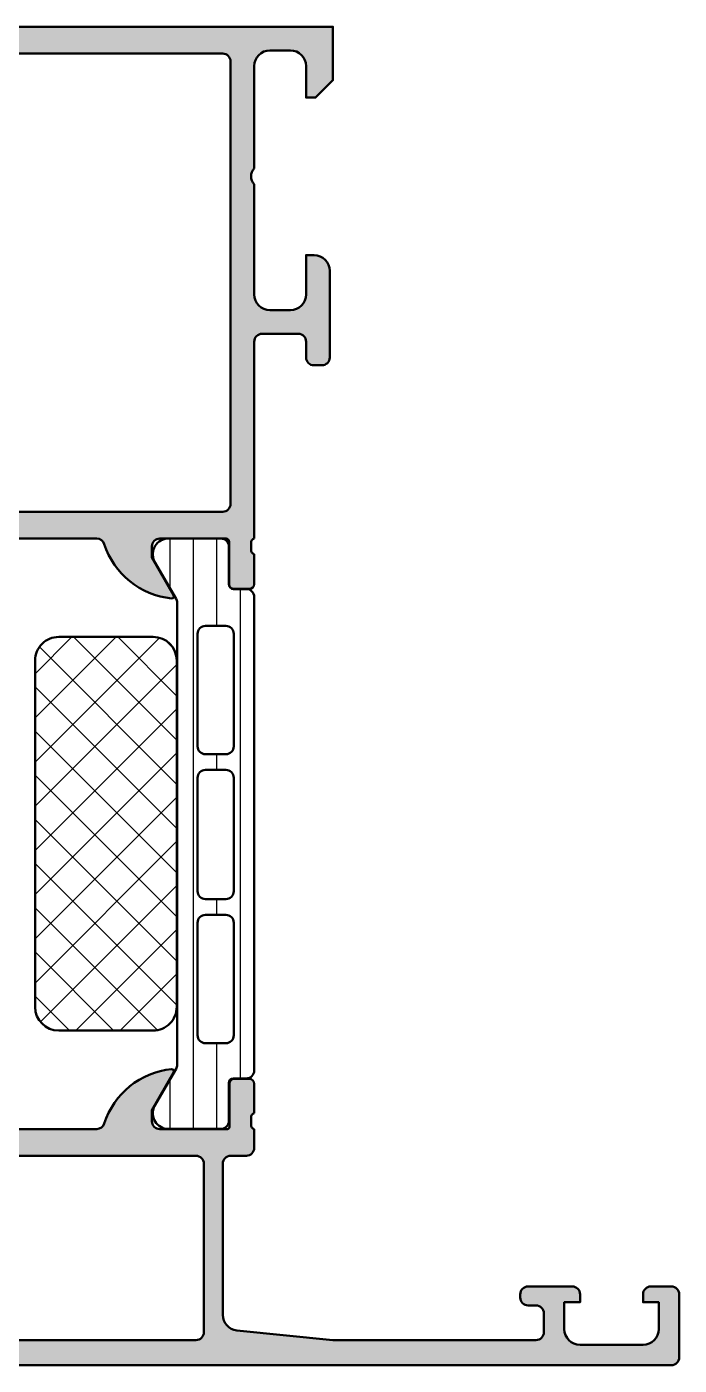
# Model space of a CAD drawing. Extents: x -20.8 to 68, y 0 to 85.
# Drawn here: x 26.6 to 68, y 0 to 85 of the extents above; entities that cross this region are included whole.
import ezdxf

# ---------------------------------------------------------------- set-up
doc = ezdxf.new("R2010")
doc.units = 0
for name, color, linetype, lineweight in [('0S-Alu contour', 7, 'Continuous', 50), ('0S-Alu hatch', 252, 'Continuous', 25), ('0S-Plastic contour', 254, 'Continuous', 50), ('0S-Plastic hatch', 253, 'Continuous', 25), ('0S-PT contour', 91, 'Continuous', 50), ('0S-PT hatch', 103, 'Continuous', 25)]:
    doc.layers.add(name, color=color, linetype=linetype, lineweight=lineweight)

# ---------------------------------------------------------------- blocks, each defined once
blk = doc.blocks.new('485150__782C29A0_D7C9_4918_8543_CEA2837E375F_')
at = {"layer": '0S-Alu hatch'}
h = blk.add_hatch(color=256, dxfattribs=at)
edge = h.paths.add_edge_path()
edge.add_line((-15.60000000000002, 76.00000000000003), (-14.80000000000002, 76.00000000000003))
edge.add_arc((-14.80000000000002, 76.50000000000001), 0.4999999999999858, 270, 360)
edge.add_line((-14.30000000000004, 76.50000000000003), (-14.30000000000004, 78.50000000000001))
edge.add_ellipse((-13.80000000000004, 78.50000000000003), major_axis=(-0.5, 0), ratio=1, start_angle=270, end_angle=360, ccw=False)
edge.add_line((-13.80000000000004, 79.00000000000003), (-13.30000000000002, 79.00000000000003))
edge.add_arc((-13.30000000000002, 79.50000000000001), 0.5, 270, 360)
edge.add_line((-12.80000000000002, 79.50000000000001), (-12.80000000000002, 82.00000000000001))
edge.add_ellipse((-12.30000000000002, 82.00000000000001), major_axis=(-0.5, 0), ratio=1, start_angle=270, end_angle=360, ccw=False)
edge.add_line((-12.30000000000002, 82.50000000000003), (-9.600000000000023, 82.50000000000001))
edge.add_ellipse((-9.600000000000023, 82.00000000000001), major_axis=(-0.5, 0), ratio=1, start_angle=180, end_angle=270, ccw=False)
edge.add_line((-9.100000000000023, 82.00000000000001), (-9.100000000000023, 67.50000000000003))
edge.add_ellipse((-9.625000000000028, 67.00000000000001), major_axis=(-0.7250000000000041, 0), ratio=1, start_angle=136.3971810272968, end_angle=223.6028189727033, ccw=False)
edge.add_line((-9.100000000000023, 66.50000000000003), (-9.100000000000035, 55.50000000000001))
edge.add_ellipse((-9.600000000000035, 55.50000000000002), major_axis=(-0.5, 0), ratio=1, start_angle=90.00000000000159, end_angle=180, ccw=False)
edge.add_line((-9.600000000000023, 55.00000000000002), (-13.80000000000004, 55.00000000000002))
edge.add_ellipse((-13.80000000000004, 55.50000000000002), major_axis=(-0.5, 0), ratio=1, start_angle=0, end_angle=90, ccw=False)
edge.add_line((-14.30000000000004, 55.50000000000002), (-14.30000000000004, 57.50000000000003))
edge.add_arc((-14.80000000000002, 57.50000000000003), 0.5, 0, 90)
edge.add_line((-14.80000000000002, 58.00000000000003), (-15.60000000000002, 58.00000000000002))
edge.add_arc((-15.60000000000002, 57.50000000000002), 0.5, 90, 180)
edge.add_line((-16.10000000000002, 57.50000000000002), (-16.10000000000002, 53.70000000000001))
edge.add_arc((-15.60000000000002, 53.70000000000001), 0.5, 180, 270)
edge.add_line((-15.60000000000002, 53.20000000000002), (-2.500000000000014, 53.20000000000002))
edge.add_ellipse((-2.500000000000014, 52.70000000000002), major_axis=(-0.5, 0), ratio=1, start_angle=180, end_angle=270, ccw=False)
edge.add_line((-2.000000000000014, 52.70000000000002), (-2.000000000000014, 52.50000000000002))
edge.add_ellipse((-2.100000000000022, 52.21715728752541), major_axis=(-0.2999999999999956, 0), ratio=1, start_angle=180, end_angle=250.52877936550732, ccw=False)
edge.add_line((-1.800000000000025, 52.21715728752541), (-1.800000000000025, 51.78284271247465))
edge.add_ellipse((-2.100000000000022, 51.78284271247465), major_axis=(-0.2999999999999971, 0), ratio=1, start_angle=109.4712206344897, end_angle=180, ccw=False)
edge.add_line((-2.000000000000028, 51.50000000000003), (-2.000000000000028, 49.60000000000007))
edge.add_arc((-1.699999999999988, 49.60000000000007), 0.3000000000000398, 180, 270)
edge.add_line((-1.699999999999988, 49.30000000000003), (-0.7100000000000648, 49.30000000000003))
edge.add_arc((-0.7100000000000648, 49.60000000000007), 0.3000000000000398, 270, 360)
edge.add_line((-0.410000000000025, 49.60000000000007), (-0.410000000000025, 52.30000000000003))
edge.add_ellipse((-0.2100000000000222, 52.30000000000003), major_axis=(-0.2000000000000028, 0), ratio=1, start_angle=270, end_angle=360, ccw=False)
edge.add_line((-0.2100000000000222, 52.50000000000003), (3.999999999999971, 52.50000000000002))
edge.add_ellipse((3.999999999999971, 52.00000000000002), major_axis=(-0.4999999999999929, 0), ratio=1, start_angle=180, end_angle=270, ccw=False)
edge.add_line((4.499999999999964, 52.00000000000002), (4.499999999999971, 51.30000000000002))
edge.add_line((4.499999999999971, 51.30000000000002), (3.118504542377607, 48.90717967697247))
edge.add_arc((3.238119784648262, 48.83811978464832), 0.1381197846482912, 149.9999999999988, 275.6225775507957)
edge.add_arc((2.761776758826158, 53.67660886184784), 5.000000000000007, 275.6225775507937, 342.2515836439299)
edge.add_ellipse((7.999999999999971, 52.00000000000002), major_axis=(-0.4999999999999993, 0), ratio=1, start_angle=270, end_angle=342.2515836439297, ccw=False)
edge.add_line((7.999999999999971, 52.50000000000003), (30.99999999999998, 52.50000000000002))
edge.add_ellipse((30.99999999999997, 52.00000000000002), major_axis=(-0.5, 0), ratio=1, start_angle=197.7484163560695, end_angle=269.9999999999992, ccw=False)
edge.add_arc((36.23822324117377, 53.67660886184783), 4.999999999999998, 197.7484163560702, 264.3774224492066)
edge.add_arc((35.76188021535168, 48.83811978464832), 0.1381197846482954, 264.3774224492046, 390.0000000000023)
edge.add_line((35.88149545762234, 48.90717967697248), (34.49999999999998, 51.30000000000002))
edge.add_line((34.49999999999998, 51.30000000000002), (34.49999999999997, 52.00000000000002))
edge.add_ellipse((34.99999999999997, 52.00000000000002), major_axis=(-0.5, 0), ratio=1, start_angle=269.9999999999992, end_angle=360, ccw=False)
edge.add_line((34.99999999999998, 52.50000000000002), (39.20999999999997, 52.50000000000003))
edge.add_ellipse((39.20999999999997, 52.30000000000003), major_axis=(-0.2000000000000028, 0), ratio=1, start_angle=180, end_angle=269.99999999999795, ccw=False)
edge.add_line((39.40999999999997, 52.30000000000003), (39.40999999999998, 49.60000000000007))
edge.add_arc((39.71000000000001, 49.60000000000007), 0.3000000000000327, 180, 270.0000000000013)
edge.add_line((39.71000000000002, 49.30000000000003), (40.69999999999993, 49.30000000000003))
edge.add_arc((40.69999999999993, 49.60000000000007), 0.3000000000000398, 270, 360)
edge.add_line((40.99999999999996, 49.60000000000007), (40.99999999999996, 51.50000000000003))
edge.add_ellipse((41.09999999999997, 51.78284271247465), major_axis=(-0.2999999999999999, 0), ratio=1, start_angle=0, end_angle=70.52877936550908, ccw=False)
edge.add_line((40.79999999999997, 51.78284271247465), (40.79999999999997, 52.21715728752541))
edge.add_ellipse((41.09999999999996, 52.2171572875254), major_axis=(-0.2999999999999936, 0), ratio=1, start_angle=289.4712206344902, end_angle=360, ccw=False)
edge.add_line((40.99999999999996, 52.50000000000001), (40.99999999999996, 65.00000000000003))
edge.add_ellipse((41.49999999999997, 65.00000000000003), major_axis=(-0.5, 0), ratio=1, start_angle=270, end_angle=360, ccw=False)
edge.add_line((41.49999999999997, 65.50000000000003), (43.79999999999997, 65.50000000000003))
edge.add_ellipse((43.79999999999997, 65.00000000000003), major_axis=(-0.5, 0), ratio=1, start_angle=180, end_angle=270, ccw=False)
edge.add_line((44.29999999999997, 65.00000000000003), (44.29999999999997, 64.00000000000003))
edge.add_arc((44.79999999999996, 64.00000000000003), 0.5, 180, 270)
edge.add_line((44.79999999999996, 63.50000000000003), (45.29999999999996, 63.50000000000003))
edge.add_arc((45.29999999999996, 64.00000000000003), 0.5, 270, 360)
edge.add_line((45.79999999999997, 64.00000000000003), (45.79999999999997, 69.50000000000001))
edge.add_arc((44.79999999999996, 69.50000000000001), 1.000000000000003, 0, 90)
edge.add_line((44.79999999999996, 70.50000000000003), (44.29999999999997, 70.50000000000003))
edge.add_line((44.29999999999997, 70.50000000000003), (44.29999999999997, 68.00000000000003))
edge.add_ellipse((43.29999999999997, 68.00000000000003), major_axis=(-1.000000000000003, 0), ratio=1, start_angle=90, end_angle=180, ccw=False)
edge.add_line((43.29999999999997, 67.00000000000001), (41.99999999999997, 67.00000000000001))
edge.add_ellipse((41.99999999999997, 68.00000000000003), major_axis=(-1, 0), ratio=1, start_angle=0, end_angle=90, ccw=False)
edge.add_line((40.99999999999996, 68.00000000000003), (40.99999999999996, 75.00000000000003))
edge.add_ellipse((41.52499999999998, 75.50000000000003), major_axis=(-0.7250000000000014, 0), ratio=1, start_angle=-43.60281897270329, end_angle=43.60281897270329, ccw=False)
edge.add_line((40.99999999999996, 76.00000000000003), (40.99999999999996, 82.50000000000003))
edge.add_ellipse((41.99999999999997, 82.50000000000003), major_axis=(-1, 0), ratio=1, start_angle=270, end_angle=360, ccw=False)
edge.add_line((41.99999999999997, 83.50000000000003), (43.29999999999997, 83.50000000000003))
edge.add_ellipse((43.29999999999997, 82.50000000000003), major_axis=(-1, 0), ratio=1, start_angle=180, end_angle=270, ccw=False)
edge.add_line((44.29999999999997, 82.50000000000003), (44.29999999999997, 80.50000000000001))
edge.add_line((44.29999999999997, 80.50000000000001), (44.89999999999997, 80.50000000000001))
edge.add_line((44.89999999999997, 80.50000000000001), (45.99999999999996, 81.60000000000004))
edge.add_line((45.99999999999996, 81.60000000000004), (45.99999999999996, 85.00000000000003))
edge.add_line((45.99999999999996, 85.00000000000003), (-20.30000000000002, 85.00000000000003))
edge.add_arc((-20.30000000000002, 84.50000000000001), 0.5, 90, 180)
edge.add_line((-20.80000000000003, 84.50000000000001), (-20.80000000000003, 83.50000000000001))
edge.add_arc((-20.30000000000001, 83.50000000000003), 0.5, 180, 270)
edge.add_line((-20.30000000000001, 83.00000000000001), (-15.30000000000002, 83.00000000000001))
edge.add_ellipse((-15.30000000000002, 82.50000000000001), major_axis=(-0.5, 0), ratio=1, start_angle=180, end_angle=270, ccw=False)
edge.add_line((-14.80000000000002, 82.50000000000001), (-14.80000000000004, 82.00000000000001))
edge.add_ellipse((-15.30000000000004, 82.00000000000001), major_axis=(-0.5, 0), ratio=1, start_angle=90, end_angle=180, ccw=False)
edge.add_line((-15.30000000000004, 81.50000000000001), (-15.60000000000002, 81.50000000000001))
edge.add_arc((-15.60000000000002, 81.00000000000001), 0.5, 90, 180)
edge.add_line((-16.10000000000002, 81.00000000000001), (-16.10000000000002, 76.50000000000003))
edge.add_arc((-15.60000000000002, 76.50000000000003), 0.5, 180, 270)
edge = h.paths.add_edge_path()
edge.add_line((-1.400000000000019, 54.70000000000002), (-1.400000000000034, 82.80000000000003))
edge.add_ellipse((-0.9000000000000341, 82.80000000000003), major_axis=(-0.5, 0), ratio=1, start_angle=270, end_angle=360, ccw=False)
edge.add_line((-0.9000000000000341, 83.30000000000003), (38.99999999999997, 83.30000000000003))
edge.add_ellipse((38.99999999999997, 82.80000000000003), major_axis=(-0.5, 0), ratio=1, start_angle=180, end_angle=270, ccw=False)
edge.add_line((39.49999999999997, 82.80000000000003), (39.49999999999997, 54.70000000000003))
edge.add_ellipse((38.99999999999997, 54.70000000000003), major_axis=(-0.5, 0), ratio=1, start_angle=90, end_angle=180, ccw=False)
edge.add_line((38.99999999999997, 54.20000000000003), (-0.9000000000000341, 54.20000000000003))
edge.add_ellipse((-0.9000000000000341, 54.70000000000002), major_axis=(-0.4999999999999858, 0), ratio=1, start_angle=0, end_angle=90, ccw=False)
edge = h.paths.add_edge_path()
edge.add_ellipse((-6.600000000000022, 55.50000000000002), major_axis=(-0.5, 0), ratio=1, start_angle=0, end_angle=90, ccw=False)
edge.add_line((-7.100000000000022, 55.50000000000001), (-7.100000000000022, 82.00000000000001))
edge.add_ellipse((-6.600000000000022, 82.00000000000001), major_axis=(-0.5, 0), ratio=1, start_angle=270, end_angle=360, ccw=False)
edge.add_line((-6.600000000000022, 82.50000000000003), (-3.500000000000028, 82.50000000000003))
edge.add_ellipse((-3.500000000000028, 82.00000000000001), major_axis=(-0.5, 0), ratio=1, start_angle=180, end_angle=270, ccw=False)
edge.add_line((-3.000000000000028, 82.00000000000001), (-3.000000000000028, 67.50000000000003))
edge.add_ellipse((-3.525000000000019, 67.00000000000001), major_axis=(-0.7249999999999939, 0), ratio=1, start_angle=136.397181027296, end_angle=223.6028189727041, ccw=False)
edge.add_line((-3.000000000000028, 66.50000000000003), (-3.000000000000028, 55.50000000000003))
edge.add_ellipse((-3.500000000000028, 55.50000000000003), major_axis=(-0.5, 0), ratio=1, start_angle=90, end_angle=180, ccw=False)
edge.add_line((-3.500000000000028, 55.00000000000003), (-6.600000000000022, 55.00000000000002))
at = {"layer": '0S-Alu contour', "color": 7}
for points in [[(-20.80000000000003, 84.50000000000001), (-20.80000000000003, 83.50000000000001)], [(44.29999999999997, 82.50000000000003), (44.29999999999997, 80.50000000000001), (44.89999999999997, 80.50000000000001), (45.99999999999996, 81.60000000000004), (45.99999999999996, 85.00000000000003), (-20.30000000000002, 85.00000000000003)], [(41.99999999999997, 83.50000000000003), (43.29999999999997, 83.50000000000003)], [(-20.30000000000001, 83.00000000000001), (-15.30000000000002, 83.00000000000001)], [(-14.80000000000002, 82.50000000000001), (-14.80000000000004, 82.00000000000001)], [(-12.30000000000002, 82.50000000000003), (-9.600000000000023, 82.50000000000001)], [(-6.600000000000022, 82.50000000000003), (-3.500000000000028, 82.50000000000003)], [(-1.400000000000019, 54.70000000000002), (-1.400000000000034, 82.80000000000003)], [(-0.9000000000000341, 83.30000000000003), (38.99999999999997, 83.30000000000003)], [(39.49999999999997, 82.80000000000003), (39.49999999999997, 54.70000000000003)], [(40.99999999999996, 76.00000000000003), (40.99999999999996, 82.50000000000003)], [(-12.80000000000002, 79.50000000000001), (-12.80000000000002, 82.00000000000001)], [(-9.100000000000023, 82.00000000000001), (-9.100000000000023, 67.50000000000003)], [(-7.100000000000022, 55.50000000000001), (-7.100000000000022, 82.00000000000001)], [(-3.000000000000028, 82.00000000000001), (-3.000000000000028, 67.50000000000003)], [(-16.10000000000002, 81.00000000000001), (-16.10000000000002, 76.50000000000003)], [(-15.30000000000004, 81.50000000000001), (-15.60000000000002, 81.50000000000001)], [(-14.30000000000004, 76.50000000000003), (-14.30000000000004, 78.50000000000001)], [(-13.80000000000004, 79.00000000000003), (-13.30000000000002, 79.00000000000003)], [(-15.60000000000002, 76.00000000000003), (-14.80000000000002, 76.00000000000003)], [(40.99999999999996, 68.00000000000003), (40.99999999999996, 75.00000000000003)], [(44.79999999999996, 70.50000000000003), (44.29999999999997, 70.50000000000003), (44.29999999999997, 68.00000000000003)], [(45.79999999999997, 64.00000000000003), (45.79999999999997, 69.50000000000001)], [(-9.100000000000023, 66.50000000000003), (-9.100000000000035, 55.50000000000001)], [(-3.000000000000028, 66.50000000000003), (-3.000000000000028, 55.50000000000003)], [(43.29999999999997, 67.00000000000001), (41.99999999999997, 67.00000000000001)], [(41.49999999999997, 65.50000000000003), (43.79999999999997, 65.50000000000003)], [(40.99999999999996, 52.50000000000001), (40.99999999999996, 65.00000000000003)], [(44.29999999999997, 65.00000000000003), (44.29999999999997, 64.00000000000003)], [(44.79999999999996, 63.50000000000003), (45.29999999999996, 63.50000000000003)], [(-14.80000000000002, 58.00000000000003), (-15.60000000000002, 58.00000000000002)], [(-16.10000000000002, 57.50000000000002), (-16.10000000000002, 53.70000000000001)], [(-14.30000000000004, 55.50000000000002), (-14.30000000000004, 57.50000000000003)], [(-9.600000000000023, 55.00000000000002), (-13.80000000000004, 55.00000000000002)], [(-3.500000000000028, 55.00000000000003), (-6.600000000000022, 55.00000000000002)], [(38.99999999999997, 54.20000000000003), (-0.9000000000000341, 54.20000000000003)], [(-15.60000000000002, 53.20000000000002), (-2.500000000000014, 53.20000000000002)], [(-2.000000000000014, 52.70000000000002), (-2.000000000000014, 52.50000000000002)], [(-1.800000000000025, 52.21715728752541), (-1.800000000000025, 51.78284271247465)], [(-0.410000000000025, 49.60000000000007), (-0.410000000000025, 52.30000000000003)], [(-0.2100000000000222, 52.50000000000003), (3.999999999999971, 52.50000000000002)], [(4.499999999999964, 52.00000000000002), (4.499999999999971, 51.30000000000002), (3.118504542377607, 48.90717967697247)], [(7.999999999999971, 52.50000000000003), (30.99999999999998, 52.50000000000002)], [(35.88149545762234, 48.90717967697248), (34.49999999999998, 51.30000000000002), (34.49999999999997, 52.00000000000002)], [(34.99999999999998, 52.50000000000002), (39.20999999999997, 52.50000000000003)], [(39.40999999999997, 52.30000000000003), (39.40999999999998, 49.60000000000007)], [(40.79999999999997, 51.78284271247465), (40.79999999999997, 52.21715728752541)], [(-2.000000000000028, 51.50000000000003), (-2.000000000000028, 49.60000000000007)], [(40.99999999999996, 49.60000000000007), (40.99999999999996, 51.50000000000003)], [(-1.699999999999988, 49.30000000000003), (-0.7100000000000648, 49.30000000000003)], [(39.71000000000002, 49.30000000000003), (40.69999999999993, 49.30000000000003)]]:
    blk.add_lwpolyline(points, dxfattribs=at)
for centre, radius, start, end in [((-20.30000000000002, 84.50000000000001), 0.5, 90, 180), ((-20.30000000000001, 83.50000000000003), 0.5, 180, 270), ((-15.60000000000002, 81.00000000000001), 0.5, 90, 180), ((-13.30000000000002, 79.50000000000001), 0.5, 270, 0), ((-15.60000000000002, 76.50000000000003), 0.5, 180, 270), ((-14.80000000000002, 76.50000000000001), 0.4999999999999858, 270, 0), ((44.79999999999996, 69.50000000000001), 1.000000000000003, 0, 90), ((44.79999999999996, 64.00000000000003), 0.5, 180, 270), ((45.29999999999996, 64.00000000000003), 0.5, 270, 0), ((-15.60000000000002, 57.50000000000002), 0.5, 90, 180), ((-14.80000000000002, 57.50000000000003), 0.5, 0, 90), ((-15.60000000000002, 53.70000000000001), 0.5, 180, 270), ((2.761776758826158, 53.67660886184784), 5.000000000000007, 275.6225775507937, 342.2515836439299), ((36.23822324117377, 53.67660886184783), 4.999999999999998, 197.7484163560702, 264.3774224492066), ((-1.699999999999988, 49.60000000000007), 0.3000000000000398, 180, 270), ((-0.7100000000000648, 49.60000000000007), 0.3000000000000398, 270, 0), ((39.71000000000001, 49.60000000000007), 0.3000000000000327, 180, 270.0000000000013), ((40.69999999999993, 49.60000000000007), 0.3000000000000398, 270, 0), ((3.238119784648262, 48.83811978464832), 0.1381197846482912, 149.9999999999988, 275.6225775507957), ((35.76188021535168, 48.83811978464832), 0.1381197846482954, 264.3774224492046, 30.00000000000228)]:
    blk.add_arc(centre, radius, start, end, dxfattribs=at)
at = {"layer": '0S-Alu contour', "color": 7, "extrusion": (0, -1e-16, -1)}
for centre, radius, start, end in [((-41.99999999999997, 82.50000000000003), 1, 0, 90), ((-43.29999999999997, 82.50000000000003), 1, 90, 180), ((15.30000000000002, 82.50000000000001), 0.5, 90, 180), ((12.30000000000002, 82.00000000000001), 0.5, 0, 90), ((9.600000000000023, 82.00000000000001), 0.5, 90, 180), ((6.600000000000022, 82.00000000000001), 0.5, 0, 90), ((3.500000000000028, 82.00000000000001), 0.5, 90, 180), ((0.9000000000000341, 82.80000000000003), 0.5, 0, 90), ((-38.99999999999997, 82.80000000000003), 0.5, 90, 180), ((15.30000000000004, 82.00000000000001), 0.5, 180, 270), ((13.80000000000004, 78.50000000000003), 0.5, 0, 90), ((-41.52499999999998, 75.50000000000003), 0.7250000000000015, 316.3971810272967, 43.60281897270331), ((9.625000000000028, 67.00000000000001), 0.7250000000000041, 136.3971810272967, 223.6028189727033), ((3.525000000000019, 67.00000000000001), 0.7249999999999939, 136.3971810272959, 223.6028189727041), ((-41.99999999999997, 68.00000000000003), 1, 270, 0), ((-43.29999999999997, 68.00000000000003), 1.000000000000003, 180, 270), ((-41.49999999999997, 65.00000000000003), 0.5, 0, 90), ((-43.79999999999997, 65.00000000000003), 0.5, 90, 180), ((13.80000000000004, 55.50000000000002), 0.5, 270, 0), ((9.600000000000035, 55.50000000000002), 0.5, 180, 269.9999999999984), ((6.600000000000022, 55.50000000000002), 0.5, 270, 0), ((3.500000000000028, 55.50000000000003), 0.5, 180, 270), ((0.9000000000000341, 54.70000000000002), 0.4999999999999858, 270, 0), ((-38.99999999999997, 54.70000000000003), 0.5, 180, 270), ((2.500000000000014, 52.70000000000002), 0.5, 90, 180), ((2.100000000000022, 52.21715728752541), 0.2999999999999956, 109.4712206344927, 180), ((0.2100000000000222, 52.30000000000003), 0.2000000000000028, 0, 90), ((-3.999999999999971, 52.00000000000002), 0.4999999999999929, 90, 180), ((-7.999999999999971, 52.00000000000002), 0.4999999999999993, 17.74841635607033, 90), ((-30.99999999999997, 52.00000000000002), 0.5, 90.00000000000081, 162.2515836439305), ((-34.99999999999997, 52.00000000000002), 0.5, 0, 90.00000000000081), ((-39.20999999999997, 52.30000000000003), 0.2000000000000028, 90.00000000000205, 180), ((-41.09999999999996, 52.2171572875254), 0.2999999999999936, 0, 70.52877936550983), ((2.100000000000022, 51.78284271247465), 0.2999999999999971, 180, 250.5287793655103), ((-41.09999999999997, 51.78284271247465), 0.2999999999999999, 289.471220634491, 0)]:
    blk.add_arc(centre, radius, start, end, dxfattribs=at)
blk = doc.blocks.new('345350__D40F47E0_E52B_4D59_89A4_3CA17ADB5DE9_')
at = {"layer": '0S-Alu hatch'}
h = blk.add_hatch(color=256, dxfattribs=at)
edge = h.paths.add_edge_path()
edge.add_line((39.50030497740954, 13.29992253876117), (40.5, 13.29992253876117))
edge.add_arc((40.5, 13.79992253876117), 0.5, 270, 360)
edge.add_line((41.00000000000001, 13.79992253876117), (41, 15))
edge.add_ellipse((41.07883644654305, 15.26752059199312), major_axis=(-0.2788950563274395, 0), ratio=1, start_angle=-1.164589374096181, end_angle=73.58012358050678, ccw=False)
edge.add_line((40.79999899999999, 15.27318899999149), (40.79999899999999, 15.72678299999148))
edge.add_ellipse((41.07886709564316, 15.73244365946854), major_axis=(-0.2789255417371506, 0), ratio=1, start_angle=-73.57540544464638, end_angle=1.1628700728869035, ccw=False)
edge.add_line((41, 15.99998699999148), (41, 17.879998))
edge.add_arc((40.69999999999999, 17.879998), 0.3000000000000078, 0, 90)
edge.add_line((40.69999999999999, 18.17999800000001), (39.72002568095721, 18.179998))
edge.add_arc((39.72002568095721, 17.879998), 0.3000000000000007, 90, 180)
edge.add_line((39.42002568095721, 17.879998), (39.42002568095721, 15.11999999999999))
edge.add_ellipse((39.30002568095722, 15.11999999999999), major_axis=(-0.1199999999999939, 0), ratio=1, start_angle=89.9999999999967, end_angle=180, ccw=False)
edge.add_line((39.30002568095721, 15), (35.00000000000002, 15))
edge.add_ellipse((35.00000000000002, 15.5), major_axis=(-0.5, 0), ratio=1, start_angle=0, end_angle=90, ccw=False)
edge.add_line((34.50000000000001, 15.5), (34.49999999999999, 16.2))
edge.add_line((34.49999999999999, 16.2), (35.88149545762237, 18.59282032302755))
edge.add_arc((35.76188021535172, 18.6618802153517), 0.1381197846482894, 330.0000000000001, 455.6225775507986)
edge.add_arc((36.23822324117386, 13.82339113815207), 5.000000000000113, 95.622577550794, 162.2515836439304)
edge.add_ellipse((31.00000000000005, 15.49999999999988), major_axis=(-0.4999999999998849, 0), ratio=1, start_angle=89.99999999999511, end_angle=162.2515836439254, ccw=False)
edge.add_line((31.00000000000001, 15), (7.999999999999992, 15))
edge.add_ellipse((8.000000000000028, 15.49999999999984), major_axis=(-0.4999999999998437, 0), ratio=1, start_angle=17.748416356066116, end_angle=89.99999999999591, ccw=False)
edge.add_arc((2.761776758826187, 13.82339113815201), 5.000000000000197, 17.74841635607066, 84.37742244920675)
edge.add_arc((3.23811978464829, 18.66188021535171), 0.138119784648294, 84.37742244921073, 210.0000000000012)
edge.add_line((3.118504542377635, 18.59282032302757), (4.500000000000007, 16.19999999999999))
edge.add_line((4.500000000000007, 16.19999999999999), (4.5, 15.5))
edge.add_ellipse((4, 15.50000000000001), major_axis=(-0.5, 0), ratio=1, start_angle=90, end_angle=180, ccw=False)
edge.add_line((4, 15.00000000000001), (-0.3000256809571908, 15))
edge.add_ellipse((-0.3000256809571908, 15.12), major_axis=(-0.120000000000001, 0), ratio=1, start_angle=0, end_angle=90, ccw=False)
edge.add_line((-0.4200256809571954, 15.12), (-0.4200256809571954, 17.879998))
edge.add_arc((-0.7200256809572068, 17.87999799999999), 0.3000000000000114, 0, 90)
edge.add_line((-0.7200256809572068, 18.17999800000001), (-1.699999999999988, 18.179998))
edge.add_arc((-1.700000000000002, 17.87999800000001), 0.2999999999999936, 89.99999999999729, 180)
edge.add_line((-2, 17.87999800000001), (-1.999999999999985, 15.99998699999149))
edge.add_ellipse((-2.078867095643147, 15.73244365946855), major_axis=(-0.2789255417371474, 0), ratio=1, start_angle=178.8371299271133, end_angle=253.5754054446465, ccw=False)
edge.add_line((-1.799998999999985, 15.72678299999149), (-1.799998999999985, 15.2731889999915))
edge.add_ellipse((-2.078836446543036, 15.26752059199313), major_axis=(-0.2788950563274377, 0), ratio=1, start_angle=106.41987641949041, end_angle=181.1645893740969, ccw=False)
edge.add_line((-2, 15.00000000000001), (-2.299680908210589, 15))
edge.add_arc((-2.299680908210589, 14.5), 0.5000000000000036, 90, 180)
edge.add_line((-2.799680908210589, 14.5), (-2.799680908210589, 13.79992253876117))
edge.add_arc((-2.29956618973938, 13.80003725723238), 0.5001147316285183, 180.0131427528032, 269.9868572472035)
edge.add_line((-2.299680908210547, 13.29992253876117), (-1.499693115241839, 13.29992253876117))
edge.add_ellipse((-1.499443254268499, 12.80017239973451), major_axis=(-0.4997502014883713, 0), ratio=1, start_angle=179.9713537287386, end_angle=270.0286462712596, ccw=False)
edge.add_line((-0.9996931152418397, 12.79992253876115), (-0.9996931152418255, 7.400020671848328))
edge.add_ellipse((-1.499713436076874, 7.400040992683378), major_axis=(-0.500020321247968, 0), ratio=1, start_angle=90.00232850153338, end_angle=179.9976714983276, ccw=False)
edge.add_line((-1.499693115241825, 6.90002067184833), (-2.299680908210575, 6.900020671848325))
edge.add_arc((-2.299566189739365, 6.399905953377112), 0.5001147316285218, 90.01314275280141, 179.9868572471968)
edge.add_line((-2.799680908210575, 6.400020671848338), (-2.799680908210575, 5.999996257785828))
edge.add_arc((-2.299566189739365, 6.000110976257024), 0.5001147316285183, 180.0131427528032, 269.986857247197)
edge.add_line((-2.299680908210589, 5.499996257785815), (8.00027636718005, 5.499996257785825))
edge.add_ellipse((8.000276199942048, 4.999996090547827), major_axis=(-0.5000001672380266, 0), ratio=1, start_angle=180.0000191671709, end_angle=269.99998083594335, ccw=False)
edge.add_line((8.50027636718005, 4.999996257813003), (8.500276367180042, 1.499999953273801))
edge.add_line((8.500276367180042, 1.499999953273801), (7.500276367180042, 1.499999953273801))
edge.add_arc((7.500391085671957, 0.9998852347682088), 0.5001147316629067, 90.0131427551726, 179.9868504146385)
edge.add_line((7.000276367180042, 1.000000012878441), (7.000276367180042, 0.5000000128784468))
edge.add_arc((7.500391118378033, 0.5001147334620317), 0.5001147643557832, 180.0131429938963, 269.9798609896767)
edge.add_line((7.500215332023778, 1e-15), (67.5, 1e-16))
edge.add_arc((67.5, 0.5000000000000002), 0.5000000000000001, 270, 360)
edge.add_line((68, 0.5000000000000001), (68, 4.5))
edge.add_arc((67.5, 4.5), 0.5, 0, 90)
edge.add_line((67.5, 5), (66.19999999999999, 5))
edge.add_arc((66.19999999999999, 4.5), 0.5, 90, 180)
edge.add_line((65.69999999999999, 4.5), (65.69999999999999, 4))
edge.add_line((65.69999999999999, 4), (66.69999999999999, 4))
edge.add_line((66.69999999999999, 4), (66.69999999999996, 2.299999999999997))
edge.add_ellipse((65.69999999999996, 2.299999999999997), major_axis=(-1, 0), ratio=1, start_angle=90, end_angle=180, ccw=False)
edge.add_line((65.69999999999996, 1.299999999999997), (61.69999999999999, 1.299999999999982))
edge.add_ellipse((61.69999999999999, 2.299999999999982), major_axis=(-0.9999999999999992, 0), ratio=1, start_angle=0, end_angle=90, ccw=False)
edge.add_line((60.69999999999999, 2.299999999999982), (60.69999999999999, 4))
edge.add_line((60.69999999999999, 4), (61.69999999999999, 4))
edge.add_line((61.69999999999999, 4), (61.69999999999999, 4.499999999999984))
edge.add_arc((61.19999999999999, 4.5), 0.5000000000000009, 0, 90)
edge.add_line((61.19999999999999, 5), (58.4, 4.999999999999999))
edge.add_arc((58.4, 4.499999999999998), 0.5000000000000009, 90, 180)
edge.add_line((57.9, 4.499999999999998), (57.9, 4.299999999999982))
edge.add_arc((58.4, 4.299999999999982), 0.5, 180, 270)
edge.add_line((58.4, 3.799999999999982), (58.9, 3.799999999999982))
edge.add_ellipse((58.9, 3.299999999999982), major_axis=(-0.5, 0), ratio=1, start_angle=180, end_angle=270, ccw=False)
edge.add_line((59.40000000000001, 3.299999999999982), (59.39999999999997, 2.099999999999981))
edge.add_ellipse((58.89999999999997, 2.09999999999998), major_axis=(-0.5000000000000018, 0), ratio=1, start_angle=90, end_angle=180, ccw=False)
edge.add_line((58.89999999999997, 1.599999999999978), (45.9983668848607, 1.599999999999979))
edge.add_line((45.9983668848607, 1.599999999999979), (39.90086726378649, 2.209750724796321))
edge.add_ellipse((40.00036986780803, 3.204788067252853), major_axis=(-1.000000040545011, 0), ratio=1, start_angle=1.5080649291121517e-05, end_angle=84.2894712981925, ccw=False)
edge.add_line((39.00036982726306, 3.204787804045857), (39.00036982726304, 12.79998738861467))
edge.add_ellipse((39.50041968100179, 12.79987268502242), major_axis=(-0.5000498668943465, 0), ratio=1, start_angle=270.0131427528001, end_angle=359.9868572472245, ccw=False)
edge = h.paths.add_edge_path()
edge.add_line((0.2003801269456744, 7.400020671848325), (0.2003801269456602, 12.79992253876121))
edge.add_ellipse((0.7001505502649508, 12.80015209114268), major_axis=(-0.4997704760377764, 0), ratio=1, start_angle=-90.01932230628069, end_angle=0.02631684688930136, ccw=False)
edge.add_line((0.7003190917894245, 13.29992253876117), (37.30035380553454, 13.29992253876116))
edge.add_ellipse((37.30048878729687, 12.80005752052349), major_axis=(-0.4998650364626667, 0), ratio=1, start_angle=179.9845280529183, end_angle=270.0154719470708, ccw=False)
edge.add_line((37.80035380553454, 12.79992253876116), (37.80035380553453, 2.099975658420646))
edge.add_ellipse((37.30025928519608, 2.100070059527233), major_axis=(-0.5000945292483385, 0), ratio=1, start_angle=90.0108291856593, end_angle=179.9891844747251, ccw=False)
edge.add_line((37.30035380553454, 1.5999755392113), (10.40030078124254, 1.5999755392113))
edge.add_ellipse((10.400395301581, 2.100070059527243), major_axis=(-0.5000945292483491, 0), ratio=1, start_angle=0.010815525275006621, end_angle=89.98917081434081, ccw=False)
edge.add_line((9.900300781242542, 2.099975658420602), (9.900300781242535, 5.400020819006611))
edge.add_arc((8.40030085426848, 5.400020744874273), 1.499999926974057, 2.8316468405e-06, 90.00000278938575)
edge.add_line((8.400300781242535, 6.900020671848325), (0.7003190917894245, 6.900020671848327))
edge.add_ellipse((0.7001505502649508, 7.39979111946681), major_axis=(-0.4997704760377753, 0), ratio=1, start_angle=-0.02631684688930136, end_angle=90.0193223062808, ccw=False)
at = {"layer": '0S-Alu contour', "color": 7}
for points in [[(-2, 17.87999800000001), (-1.999999999999985, 15.99998699999149)], [(-0.7200256809572068, 18.17999800000001), (-1.699999999999988, 18.179998)], [(-0.4200256809571954, 15.12), (-0.4200256809571954, 17.879998)], [(3.118504542377635, 18.59282032302757), (4.500000000000007, 16.19999999999999), (4.5, 15.5)], [(34.50000000000001, 15.5), (34.49999999999999, 16.2), (35.88149545762237, 18.59282032302755)], [(39.42002568095721, 17.879998), (39.42002568095721, 15.11999999999999)], [(40.69999999999999, 18.17999800000001), (39.72002568095721, 18.179998)], [(41, 15.99998699999148), (41, 17.879998)], [(-1.799998999999985, 15.72678299999149), (-1.799998999999985, 15.2731889999915)], [(40.79999899999999, 15.27318899999149), (40.79999899999999, 15.72678299999148)], [(-2.799680908210589, 14.5), (-2.799680908210589, 13.79992253876117)], [(-2, 15.00000000000001), (-2.299680908210589, 15)], [(4, 15.00000000000001), (-0.3000256809571908, 15)], [(31.00000000000001, 15), (7.999999999999992, 15)], [(39.30002568095721, 15), (35.00000000000002, 15)], [(41.00000000000001, 13.79992253876117), (41, 15)], [(-2.299680908210547, 13.29992253876117), (-1.499693115241839, 13.29992253876117)], [(-0.9996931152418397, 12.79992253876115), (-0.9996931152418255, 7.400020671848328)], [(0.2003801269456744, 7.400020671848325), (0.2003801269456602, 12.79992253876121)], [(0.7003190917894245, 13.29992253876117), (37.30035380553454, 13.29992253876116)], [(37.80035380553454, 12.79992253876116), (37.80035380553453, 2.099975658420646)], [(39.00036982726306, 3.204787804045857), (39.00036982726304, 12.79998738861467)], [(39.50030497740954, 13.29992253876117), (40.5, 13.29992253876117)], [(-1.499693115241825, 6.90002067184833), (-2.299680908210575, 6.900020671848325)], [(8.400300781242535, 6.900020671848325), (0.7003190917894245, 6.900020671848327)], [(-2.799680908210575, 6.400020671848338), (-2.799680908210575, 5.999996257785828)], [(-2.299680908210589, 5.499996257785815), (8.00027636718005, 5.499996257785825)], [(9.900300781242542, 2.099975658420602), (9.900300781242535, 5.400020819006611)], [(8.50027636718005, 4.999996257813003), (8.500276367180042, 1.499999953273801), (7.500276367180042, 1.499999953273801)], [(57.9, 4.499999999999998), (57.9, 4.299999999999982)], [(61.19999999999999, 5), (58.4, 4.999999999999999)], [(60.69999999999999, 2.299999999999982), (60.69999999999999, 4), (61.69999999999999, 4), (61.69999999999999, 4.499999999999984)], [(65.69999999999999, 4.5), (65.69999999999999, 4), (66.69999999999999, 4), (66.69999999999996, 2.299999999999997)], [(67.5, 5), (66.19999999999999, 5)], [(68, 0.5000000000000001), (68, 4.5)], [(58.4, 3.799999999999982), (58.9, 3.799999999999982)], [(59.40000000000001, 3.299999999999982), (59.39999999999997, 2.099999999999981)], [(58.89999999999997, 1.599999999999978), (45.9983668848607, 1.599999999999979), (39.90086726378649, 2.209750724796321)], [(7.000276367180042, 1.000000012878441), (7.000276367180042, 0.5000000128784468)], [(37.30035380553454, 1.5999755392113), (10.40030078124254, 1.5999755392113)], [(65.69999999999996, 1.299999999999997), (61.69999999999999, 1.299999999999982)], [(7.500215332023778, 1e-15), (67.5, 1e-16)]]:
    blk.add_lwpolyline(points, dxfattribs=at)
for centre, radius, start, end in [((3.23811978464829, 18.66188021535171), 0.138119784648294, 84.37742244921073, 210.0000000000012), ((2.761776758826187, 13.82339113815201), 5.000000000000197, 17.74841635607066, 84.37742244920675), ((36.23822324117386, 13.82339113815207), 5.000000000000113, 95.622577550794, 162.2515836439304), ((35.76188021535172, 18.6618802153517), 0.1381197846482894, 330.0000000000001, 95.62257755079864), ((-1.700000000000002, 17.87999800000001), 0.2999999999999936, 89.99999999999729, 180), ((-0.7200256809572068, 17.87999799999999), 0.3000000000000114, 0, 90), ((39.72002568095721, 17.879998), 0.3000000000000007, 90, 180), ((40.69999999999999, 17.879998), 0.3000000000000078, 0, 90), ((-2.299680908210589, 14.5), 0.5000000000000036, 90, 180), ((-2.29956618973938, 13.80003725723238), 0.5001147316285183, 180.0131427528032, 269.9868572472035), ((40.5, 13.79992253876117), 0.5, 270, 0), ((-2.299566189739365, 6.399905953377112), 0.5001147316285218, 90.01314275280141, 179.9868572471968), ((8.40030085426848, 5.400020744874273), 1.499999926974057, 2.8316468405e-06, 90.00000278938575), ((-2.299566189739365, 6.000110976257024), 0.5001147316285183, 180.0131427528032, 269.986857247197), ((58.4, 4.499999999999998), 0.5000000000000009, 90, 180), ((58.4, 4.299999999999982), 0.5, 180, 270), ((61.19999999999999, 4.5), 0.5000000000000009, 0, 90), ((66.19999999999999, 4.5), 0.5, 90, 180), ((67.5, 4.5), 0.5, 0, 90), ((7.500391085671957, 0.9998852347682088), 0.5001147316629067, 90.0131427551726, 179.9868504146385), ((7.500391118378033, 0.5001147334620317), 0.5001147643557832, 180.0131429938963, 269.9798609896767), ((67.5, 0.5000000000000002), 0.5000000000000001, 270, 0)]:
    blk.add_arc(centre, radius, start, end, dxfattribs=at)
at = {"layer": '0S-Alu contour', "color": 7, "extrusion": (0, 0, -1)}
for centre, radius, start, end in [((2.078867095643147, 15.73244365946855), 0.2789255417371474, 106.4245945553535, 181.1628700728868), ((-4, 15.50000000000001), 0.5, 180, 270), ((-8.000000000000028, 15.49999999999984), 0.4999999999998437, 270.0000000000041, 342.2515836439339), ((-31.00000000000005, 15.49999999999988), 0.4999999999998849, 197.7484163560747, 270.0000000000049), ((-35.00000000000002, 15.5), 0.5, 270, 0), ((-41.07886709564316, 15.73244365946854), 0.2789255417371506, 358.8371299271131, 73.57540544464645), ((2.078836446543036, 15.26752059199313), 0.2788950563274378, 178.8354106259031, 253.5801235805096), ((0.3000256809571908, 15.12), 0.120000000000001, 270, 0), ((-39.30002568095722, 15.11999999999999), 0.1199999999999939, 180, 270.0000000000033), ((-41.07883644654305, 15.26752059199312), 0.2788950563274395, 286.4198764194932, 1.164589374096298), ((1.499443254268499, 12.80017239973451), 0.4997502014883713, 89.9713537287404, 180.0286462712615), ((-0.7001505502649508, 12.80015209114268), 0.4997704760377764, 359.9736831531107, 90.01932230628076), ((-37.30048878729687, 12.80005752052349), 0.4998650364626667, 89.98452805292918, 180.0154719470817), ((-39.50041968100179, 12.79987268502242), 0.5000498668943465, 0.0131427527754762, 89.98685724719992), ((1.499713436076874, 7.400040992683378), 0.500020321247968, 180.0023285016724, 269.9976714984666), ((-0.7001505502649508, 7.39979111946681), 0.4997704760377754, 269.9806776937192, 0.0263168468893796), ((-8.000276199942048, 4.999996090547827), 0.5000001672380266, 90.00001916405668, 179.9999808328291), ((-58.9, 3.299999999999982), 0.5, 90, 180), ((-40.00036986780803, 3.204788067252853), 1.000000040545011, 275.7105287018076, 359.9999849193507), ((-10.400395301581, 2.100070059527243), 0.5000945292483491, 270.0108291856592, 359.989184474725), ((-37.30025928519608, 2.100070059527233), 0.5000945292483385, 180.010815525275, 269.9891708143407), ((-58.89999999999997, 2.09999999999998), 0.5000000000000018, 180, 270), ((-61.69999999999999, 2.299999999999982), 0.9999999999999992, 270, 0), ((-65.69999999999996, 2.299999999999997), 1, 180, 270)]:
    blk.add_arc(centre, radius, start, end, dxfattribs=at)
blk = doc.blocks.new('284175__30285394_BA31_404B_9BAA_904A51113E9F___F2E6B9DD_3835_4CD0_BB8F_C95967040688_')
at = {"layer": '0S-Plastic hatch'}
h = blk.add_hatch(dxfattribs=at)
h.set_pattern_fill('ANSI31', color=256, scale=0.4680000000000001, angle=45, style=0)
h.set_pattern_definition([(90, (0, 0), (-1.4859, 0), [])])
edge = h.paths.add_edge_path()
edge.add_arc((39.68966866666704, 49.59247129856383), 0.3000000000000007, 180, 270)
edge.add_line((39.68966866666704, 49.29247129856384), (40.50000000000038, 49.29247129856382))
edge.add_ellipse((40.50000267890957, 48.79247397747302), major_axis=(-0.499997321097979, 0), ratio=1, start_angle=179.9996930176151, end_angle=270.00030698202534, ccw=False)
edge.add_line((41.00000000000037, 48.79247129856069), (41.00000000000027, 18.70999699999999))
edge.add_ellipse((40.50000267890946, 18.7099943210908), major_axis=(-0.499997321097979, 0), ratio=1, start_angle=89.99969301797302, end_angle=180.000306982385, ccw=False)
edge.add_line((40.50000000000026, 18.20999699999999), (39.68966866666693, 18.209997))
edge.add_arc((39.68966866666693, 17.90999699999999), 0.3000000000000043, 90, 180)
edge.add_line((39.38966866666693, 17.90999699999999), (39.39000061706395, 15.50999861706368))
edge.add_ellipse((38.89000463962533, 15.5099959774386), major_axis=(-0.4999959774455797, 0), ratio=1, start_angle=89.99969751881412, end_angle=180.0003024817733, ccw=False)
edge.add_line((38.89000200000026, 15.00999999999999), (35.41346050190078, 15.01000000000002))
edge.add_ellipse((35.55577115089213, 15.99981807472286), major_axis=(-0.9999960709244662, 0), ratio=1, start_angle=-32.72701609984068, end_angle=81.8183919481005, ccw=False)
edge.add_line((34.71451850190079, 16.54045300000001), (36.0329882163874, 18.82410984675026))
edge.add_arc((35.599975499657, 19.07410982104983), 0.5000000000000328, 330.0000034006555, 359.9999401018306)
edge.add_line((36.09997549965676, 19.07410929833969), (36.09997549965687, 48.4283590002827))
edge.add_arc((35.59997549965713, 48.42835847751402), 0.5000000000000103, 5.98981694121e-05, 29.99999659934395)
edge.add_line((36.03298821638752, 48.67835845181358), (34.71451850190091, 50.96201529856385))
edge.add_ellipse((35.55577115089227, 51.50265022384099), major_axis=(-0.999996070924476, 0), ratio=1, start_angle=-81.8183919481005, end_angle=32.727016099840284, ccw=False)
edge.add_line((35.41346050190091, 52.49246829856385), (38.89000200000039, 52.49246829856383))
edge.add_ellipse((38.89000463962546, 51.99247232112522), major_axis=(-0.4999959774455833, 0), ratio=1, start_angle=179.9996975182268, end_angle=270.00030248118503, ccw=False)
edge.add_line((39.39000061706408, 51.99246968149502), (39.38966866666705, 49.59247129856383))
edge = h.paths.add_edge_path()
edge.add_arc((39.20004581482805, 30.10159049826246), 0.4999492286440736, 269.9941811448516, 360.0058188552513)
edge.add_line((39.69999504089387, 30.101641272197), (39.6999950408939, 37.30161495078518))
edge.add_arc((39.20004581482808, 37.30166572471971), 0.4999492286440665, 359.9941811447487, 450.0058188551483)
edge.add_line((39.19999504089389, 37.80161495078552), (37.89998626709019, 37.80161495078552))
edge.add_arc((37.899935493156, 37.30166572471971), 0.499949228644063, 89.99418114485078, 180.0058188552513)
edge.add_line((37.39998626709019, 37.30161495078518), (37.39998626709016, 30.10164127219665))
edge.add_arc((37.89993549315596, 30.10159049826246), 0.499949228644063, 179.9941811448113, 270.0058188551484)
edge.add_line((37.89998626709015, 29.60164127219665), (39.19999504089386, 29.60164127219664))
edge = h.paths.add_edge_path()
edge.add_arc((39.19995148146259, 39.30165851021682), 0.5000435613285635, 270.0049911083112, 359.9950088916195)
edge.add_line((39.6999950408939, 39.30161495078491), (39.69999504089392, 46.45164079536009))
edge.add_arc((39.19995148146262, 46.45159723592818), 0.5000435613285635, 0.0049911083804904, 89.99500889168881)
edge.add_line((39.19999504089393, 46.95164079535948), (37.89998626709021, 46.95164079535949))
edge.add_arc((37.90002982652152, 46.45159723592819), 0.5000435613285635, 90.00499110831119, 179.9950088916195)
edge.add_line((37.39998626709021, 46.4516407953601), (37.39998626709019, 39.30161495078552))
edge.add_arc((37.90002982652149, 39.30165851021683), 0.5000435613285635, 180.0049911083805, 269.9950088916888)
edge.add_line((37.89998626709019, 38.80161495078552), (39.19999504089389, 38.80161495078552))
edge = h.paths.add_edge_path()
edge.add_arc((39.19998271614544, 20.95162918227357), 0.5000123249002697, 270.0031607626487, 359.9985877925767)
edge.add_line((39.69999504089383, 20.95161685813517), (39.69999504089385, 28.10164127219725))
edge.add_arc((39.19995148146255, 28.10159771276534), 0.5000435613285635, 0.0049911083804904, 89.99500889168881)
edge.add_line((39.19999504089386, 28.60164127219664), (37.89998626709014, 28.60164127219665))
edge.add_arc((37.90002982652145, 28.10159771276535), 0.5000435613285599, 90.00499110831119, 179.9950088916195)
edge.add_line((37.39998626709015, 28.10164127219725), (37.40000152587918, 20.95161685813415))
edge.add_arc((37.90004508531048, 20.95166041756544), 0.5000435613285635, 180.0049911083805, 269.9950088916888)
edge.add_line((37.90000152587918, 20.45161685813414), (39.20001029968289, 20.45161685813414))
at = {"layer": '0S-Alu contour', "color": 7}
for points in [[(39.19999504089393, 46.95164079535948), (37.89998626709021, 46.95164079535949)], [(37.39998626709021, 46.4516407953601), (37.39998626709019, 39.30161495078552)], [(39.6999950408939, 39.30161495078491), (39.69999504089392, 46.45164079536009)], [(37.89998626709019, 38.80161495078552), (39.19999504089389, 38.80161495078552)], [(39.19999504089389, 37.80161495078552), (37.89998626709019, 37.80161495078552)], [(37.39998626709019, 37.30161495078518), (37.39998626709016, 30.10164127219665)], [(39.69999504089387, 30.101641272197), (39.6999950408939, 37.30161495078518)], [(37.89998626709015, 29.60164127219665), (39.19999504089386, 29.60164127219664)], [(37.39998626709015, 28.10164127219725), (37.40000152587918, 20.95161685813415)], [(39.19999504089386, 28.60164127219664), (37.89998626709014, 28.60164127219665)], [(39.69999504089383, 20.95161685813517), (39.69999504089385, 28.10164127219725)], [(37.90000152587918, 20.45161685813414), (39.20001029968289, 20.45161685813414)]]:
    blk.add_lwpolyline(points, dxfattribs=at)
for centre, radius, start, end in [((37.90002982652152, 46.45159723592819), 0.5000435613285635, 90.00499110831119, 179.9950088916195), ((39.19995148146262, 46.45159723592818), 0.5000435613285635, 0.0049911083804904, 89.99500889168881), ((37.90002982652149, 39.30165851021683), 0.5000435613285635, 180.0049911083805, 269.9950088916888), ((39.19995148146259, 39.30165851021682), 0.5000435613285635, 270.0049911083112, 359.9950088916195), ((37.899935493156, 37.30166572471971), 0.499949228644063, 89.99418114485078, 180.0058188552513), ((39.20004581482808, 37.30166572471971), 0.4999492286440665, 359.9941811447487, 90.0058188551484), ((37.89993549315596, 30.10159049826246), 0.499949228644063, 179.9941811448113, 270.0058188551484), ((39.20004581482805, 30.10159049826246), 0.4999492286440736, 269.9941811448516, 0.0058188552513184), ((37.90002982652145, 28.10159771276535), 0.5000435613285599, 90.00499110831119, 179.9950088916195), ((39.19995148146255, 28.10159771276534), 0.5000435613285635, 0.0049911083804904, 89.99500889168881), ((37.90004508531048, 20.95166041756544), 0.5000435613285635, 180.0049911083805, 269.9950088916888), ((39.19998271614544, 20.95162918227357), 0.5000123249002697, 270.0031607626487, 359.9985877925767)]:
    blk.add_arc(centre, radius, start, end, dxfattribs=at)
at = {"layer": '0S-Plastic contour', "color": 7}
for points in [[(35.41346050190091, 52.49246829856385), (38.89000200000039, 52.49246829856383)], [(39.39000061706408, 51.99246968149502), (39.38966866666705, 49.59247129856383)], [(36.03298821638752, 48.67835845181358), (34.71451850190091, 50.96201529856385)], [(39.68966866666704, 49.29247129856384), (40.50000000000038, 49.29247129856382)], [(41.00000000000037, 48.79247129856069), (41.00000000000027, 18.70999699999999)], [(36.09997549965676, 19.07410929833969), (36.09997549965687, 48.4283590002827)], [(34.71451850190079, 16.54045300000001), (36.0329882163874, 18.82410984675026)], [(39.38966866666693, 17.90999699999999), (39.39000061706395, 15.50999861706368)], [(40.50000000000026, 18.20999699999999), (39.68966866666693, 18.209997)], [(38.89000200000026, 15.00999999999999), (35.41346050190078, 15.01000000000002)]]:
    blk.add_lwpolyline(points, dxfattribs=at)
at = {"layer": '0S-Plastic contour', "color": 7, "extrusion": (0, 0, -1)}
for centre, radius, start, end in [((-35.55577115089227, 51.50265022384099), 0.999996070924476, 327.2729839001598, 81.81839194810063), ((-38.89000463962546, 51.99247232112522), 0.4999959774455833, 89.99969751881494, 180.0003024817733), ((-40.50000267890957, 48.79247397747302), 0.499997321097979, 89.99969301797464, 180.0003069823849), ((-40.50000267890946, 18.7099943210908), 0.499997321097979, 179.999693017615, 270.000306982027), ((-35.55577115089213, 15.99981807472286), 0.9999960709244662, 278.1816080518995, 32.72701609984068), ((-38.89000463962533, 15.5099959774386), 0.4999959774455797, 179.9996975182267, 270.0003024811859)]:
    blk.add_arc(centre, radius, start, end, dxfattribs=at)
at = {"layer": '0S-Plastic contour', "color": 7}
for centre, radius, start, end in [((39.68966866666704, 49.59247129856383), 0.3000000000000007, 180, 270), ((35.59997549965713, 48.42835847751402), 0.5000000000000103, 5.98981694121e-05, 29.99999659934395), ((35.599975499657, 19.07410982104983), 0.5000000000000328, 330.0000034006555, 359.9999401018306), ((39.68966866666693, 17.90999699999999), 0.3000000000000043, 90, 180)]:
    blk.add_arc(centre, radius, start, end, dxfattribs=at)
blk = doc.blocks.new('486160__FBEF91C5_606A_47D4_AA31_7996569C6CE2_')
at = {"layer": '0S-PT hatch'}
h = blk.add_hatch(dxfattribs=at)
h.set_pattern_fill('ANSI37', color=256, scale=0.625, angle=90, style=0)
h.set_pattern_definition([(135, (0, 0), (-1.403165018917055, -1.403165018917055), []), (225, (0, 0), (1.403165018917055, -1.403165018917055), [])])
edge = h.paths.add_edge_path()
edge.add_line((36.07997549965677, 22.75246829856385), (36.07997549965686, 44.75246829856383))
edge.add_arc((34.57997549965686, 44.75246829856384), 1.5, 0, 89.99999999999973)
edge.add_line((34.57997549965686, 46.25246829856385), (28.57997549965686, 46.25246829856386))
edge.add_arc((28.57997549965686, 44.75246829856387), 1.5, 89.99999999999973, 180)
edge.add_line((27.07997549965686, 44.75246829856387), (27.07997549965677, 22.75246829856388))
edge.add_arc((28.57997549965677, 22.75246829856387), 1.5, 180, 269.9999999999997)
edge.add_line((28.57997549965676, 21.25246829856387), (34.57997549965676, 21.25246829856385))
edge.add_arc((34.57997549965677, 22.75246829856385), 1.5, 269.9999999999997, 360)
at = {"layer": '0S-PT contour', "color": 7}
for points in [[(34.57997549965686, 46.25246829856385), (28.57997549965686, 46.25246829856386)], [(27.07997549965686, 44.75246829856387), (27.07997549965677, 22.75246829856388)], [(36.07997549965677, 22.75246829856385), (36.07997549965686, 44.75246829856383)], [(28.57997549965676, 21.25246829856387), (34.57997549965676, 21.25246829856385)]]:
    blk.add_lwpolyline(points, dxfattribs=at)
for centre, start, end in [((28.57997549965686, 44.75246829856387), 89.99999999999973, 180), ((34.57997549965686, 44.75246829856384), 0, 89.99999999999973), ((28.57997549965677, 22.75246829856387), 180, 269.9999999999997), ((34.57997549965677, 22.75246829856385), 269.9999999999997, 0)]:
    blk.add_arc(centre, 1.5, start, end, dxfattribs=at)
blk = doc.blocks.new('486160__DEC2294C_DE00_492C_B2A9_095838D4722F_')
at = {"layer": '0S-Alu contour', "color": 7}
for name in ['485150__782C29A0_D7C9_4918_8543_CEA2837E375F_', '345350__D40F47E0_E52B_4D59_89A4_3CA17ADB5DE9_']:
    blk.add_blockref(name, (0, 0), dxfattribs=at)
at = {"layer": '0S-Plastic contour', "color": 7}
blk.add_blockref('284175__30285394_BA31_404B_9BAA_904A51113E9F___F2E6B9DD_3835_4CD0_BB8F_C95967040688_', (0, 0), dxfattribs=at)
at = {"layer": '0S-PT contour', "color": 7}
blk.add_blockref('486160__FBEF91C5_606A_47D4_AA31_7996569C6CE2_', (0, 0), dxfattribs=at)

msp = doc.modelspace()

# ---------------------------------------------------------------- block references
at = {"layer": '0S-Alu contour', "color": 7}
msp.add_blockref('486160__DEC2294C_DE00_492C_B2A9_095838D4722F_', (0, 0), dxfattribs=at)

doc.saveas('drawing.dxf')
